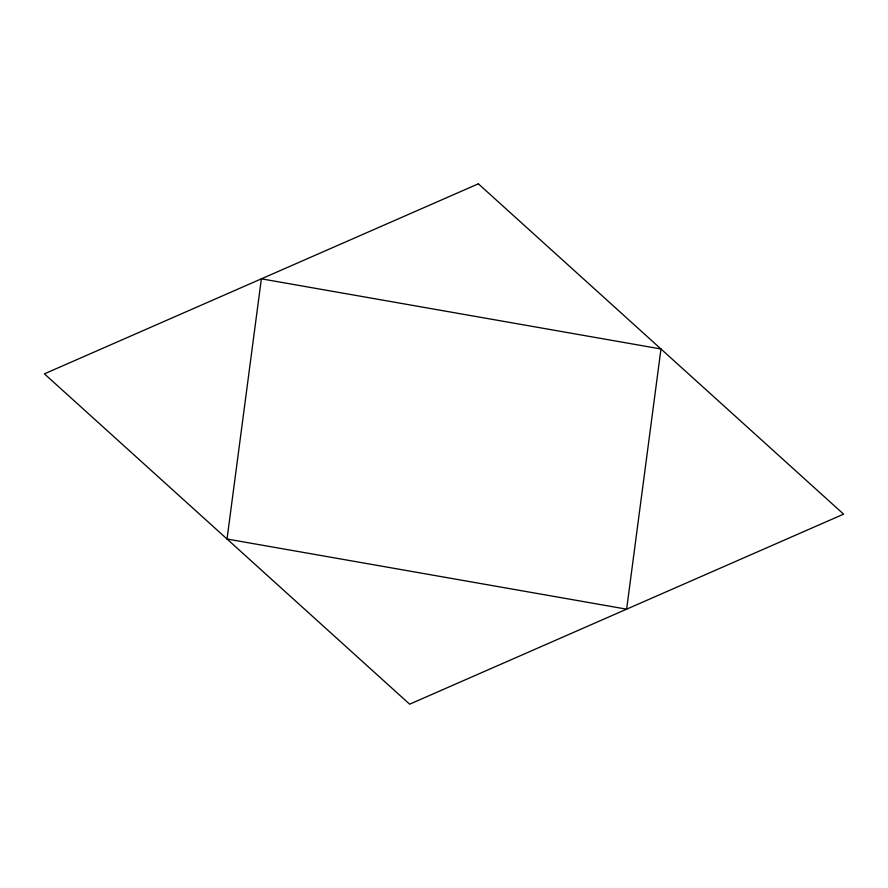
<?xml version="1.0" encoding="UTF-8"?>
<svg xmlns="http://www.w3.org/2000/svg" width="888" height="888" viewBox="0 0 888 888"><rect width="100%" height="100%" fill="white"/><g stroke="black" fill="none" stroke-linecap="round" stroke-linejoin="round"><path stroke-width="1.33" d="M261.372 278.832L227.028 539.016L626.628 609.168L660.972 348.984L261.372 278.832M478.355 183.816L44.4 373.848L409.646 704.184L843.6 514.152L478.355 183.816"/></g></svg>
